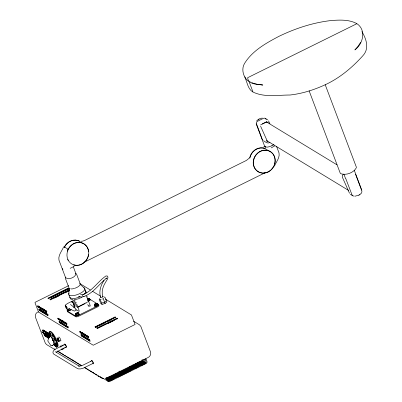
<?xml version="1.0" encoding="UTF-8"?>
<svg xmlns="http://www.w3.org/2000/svg" width="402" height="402" viewBox="0 0 402 402"><rect width="100%" height="100%" fill="white"/><g stroke="black" fill="none" stroke-linecap="round" stroke-linejoin="round"><path stroke-width="0.6" d="M41.818 331.68L43.054 332.504M49.059 333.032L49.557 333.72L49.099 333.012M56.898 345.102L57.396 345.851M362.006 191.483L361.488 193.101L359.654 194.734M63.606 246.934C61.933 251.064 57.958 255.345 58.973 260.169L65.606 277.712C68.536 280.083 75.44 277.526 75.953 273.767L73.33 266.822M274.395 166.182C276.068 162.051 280.048 157.77 279.028 152.946L276.516 146.298M53.561 335.68L53.546 336.203L53.627 335.781M42.572 330.69L43.954 331.529M44.542 331.886L45.928 332.73M46.516 333.087L47.898 333.931M68.702 294.169L69.425 288.475M49.541 333.439L49.134 332.625L49.546 333.389M56.868 345.449L57.36 346.172L56.908 345.429M95.711 327.117L95.048 326.871L95.631 327.469L95.711 327.117L95.048 326.871L115.078 316.962L115.59 317.278L115.193 317.791L115.078 316.962L115.273 317.439M97.656 328.298L96.993 328.052L97.656 328.298L97.575 328.655L96.993 328.052L117.017 318.148L117.535 318.459L117.138 318.977L117.017 318.148L117.218 318.62M53.994 336.389L53.818 336.997L53.933 336.283M53.371 344.7L53.808 344.846C54.948 342.233 52.401 338.941 50.984 336.67M54.164 344.439C53.974 341.157 52.315 337.348 49.516 335.514L49.134 336.047L49.26 337.399M65.762 306.058C65.491 305.344 67.521 308.148 67.028 307.661M67.214 308.47L67.139 307.982M70.636 309.741L68.973 310.565L67.526 310.6L67.742 309.816M75.254 314.449L75.47 313.661L77.134 312.836L78.586 312.801L79.003 313.912L78.787 314.696L77.124 315.52L75.671 315.56L75.254 314.449L76.702 314.409L78.37 313.585L78.586 312.801M89.299 299.45A1.844 0.653 -20.7 0 1 89.872 300.078A1.844 0.653 -20.7 0 1 88.043 301.103L89.701 300.309L89.284 299.199L89.5 298.41L88.048 298.45M89.701 300.309L89.917 299.52L89.5 298.41M94.314 305.017L94.53 304.229L96.199 303.404L97.646 303.369L98.068 304.48L97.852 305.264L96.184 306.088L94.736 306.128L94.314 305.017L95.766 304.977L97.43 304.153L97.646 303.369M46.858 311.138L46.667 312.339L38.11 307.133L37.647 305.922L46.531 311.133L38.074 305.987M48.089 314.394L47.898 315.595L39.336 310.389L38.878 309.178L47.763 314.389L39.306 309.244M59.928 321.595L59.536 322.675L68.094 327.881L67.636 326.67L59.079 321.464L59.536 322.675M87.5 302.033L77.636 307.068M49.2 332.353L49.592 333.193L49.16 332.374M57.255 346.464L56.823 345.645L57.31 346.403M264.953 146.157L265.33 148.026M54.24 337.288L54.355 337.022M43.3 330.328L42.843 330.801M65.732 277.104L65.38 278.375L69.119 288.259M99.716 298.55L99.55 299.138M104.565 297.751L104.726 297.163M68.084 288.38L48.059 298.289L68.084 288.38L68.601 288.691L48.577 298.601L48.059 298.289M49.24 332.193L49.717 332.972L49.28 332.173M57.159 346.68L56.737 345.846L57.215 346.624M104.063 280.36C100.817 285.199 98.746 291.314 100.525 297.093M43.562 332.846L43.853 333.107L42.733 332.298M43.617 332.896L44.009 333.323L43.009 332.424M44.954 333.61L45.481 334.062L45.165 333.74M45.195 333.851L44.803 333.554M46.813 334.781L47.918 335.595M360.579 42.416L358.197 46.089L354.886 49.923C363.096 43.788 366.513 30.14 356.926 23.673L247.602 77.737C248.31 84.983 257.657 83.998 262.838 85.033L257.717 84.415L253.928 83.44M38.11 307.133L38.497 306.053L39.542 306.691M39.336 310.389L39.728 309.309L40.773 309.942M58.305 319.419L57.848 318.213L66.41 323.419L66.868 324.63L58.305 319.419L57.848 318.213L58.697 318.339M80.219 332.75L80.606 331.67L79.762 331.539L80.219 332.75L88.777 337.956L88.319 336.745L79.762 331.539L80.34 332.575L88.701 337.66M81.445 336.007L81.837 334.921L80.988 334.796L81.445 336.007L90.008 341.213L89.551 340.002L80.988 334.796L81.566 335.831L89.927 340.916M250.079 81.696L249.446 82.596L253.009 92.043C264.426 97.616 277.752 94.983 289.968 95.023C303.033 93.555 315.681 89.38 327.479 83.666C340.981 76.993 352.69 66.988 362.735 55.878C369.634 48.627 366.408 39.125 361.88 31.552M256.541 121.052L258.375 119.424M54.451 337.775L54.712 337.67M249.305 158.107L246.401 160.438L84.621 240.481L82.656 241.155L80.631 241.29M85.933 303.646L86.008 303.379M42.743 332.303C43.471 332.7 44.491 334.162 44.803 333.926M47.893 335.615L47.562 335.409M48.748 336.328C49.536 336.971 46.939 334.946 47.552 335.695M50.144 333.434L49.386 332.002L50.17 333.414M56.285 345.403L57.064 346.815L56.35 345.363M46.933 335.308L45.562 334.474M106.213 300.817L104.535 302.254L101.756 303.018M100.485 302.621L100.867 303.631L102.063 304.359L105.093 303.52L106.922 301.957L106.54 300.947M83.837 294.576L85.581 292.716L85.882 291.787L85.636 291.033L84.586 288.264L80.259 284.445M65.26 305.746C65.049 304.892 65.491 306.59 65.28 305.726M56.114 352.187L65.737 347.212M65.184 305.218L67.521 303.5L71.35 301.601M272.968 145.122L273.933 144.424M274.687 145.946L271.244 147.876M102.751 296.505C101.284 291.711 102.837 286.581 105.465 282.49C106.299 280.561 108.761 278.415 107.666 276.154L106.027 275.898C97.696 281.516 92.319 291.395 82.44 294.716L82.204 295.264L82.571 296.405L83.078 296.696L84.093 296.344M65.647 306.816L65.546 306.535L65.737 307.118M44.521 334.022L45.145 335.424L44.547 334.007M46.557 335.469L46.401 335.132L46.672 335.544M46.491 335.223L46.999 336.323M37.743 312.012C35.713 313.012 34.818 315.59 35.607 317.67L45.391 343.298L46.587 344.569L55.094 349.745M343.534 174.121L342.363 175.398L342.343 177.131L349.519 193.307M89.963 306.143L90.209 305.545L87.636 298.731M54.757 338.368L54.994 338.223L54.818 338.479M74.229 305.786L74.39 306.424L73.134 303.023M74.099 305.47L74.209 305.796M143.695 361.303L107.269 379.337M259.049 119.047L262.21 118.007M256.159 123.756L264.622 146.152C266.41 148.258 269.848 146.454 271.898 145.725M354.881 196.241L358.976 195.111M65.853 307.409L66.27 308.274M258.124 119.565L259.179 118.972M271.868 145.74L273.018 145.092M38.793 311.791L38.567 312.093L93.239 345.223L135.087 324.479L131.439 314.962L105.264 299.038M73.857 304.796L73.747 304.435M103.751 298.45L102.51 299.063M358.845 195.186L359.906 194.588M65.978 307.696L66.109 307.992M51.943 345.594L52.511 345.303L51.3 345.8L50.878 345.609L47.773 340.946L49.109 336.916A5.166 1.291 63.7 0 1 49.225 335.685L49.848 335.63L50.667 336.303M66.888 307.314L66.526 306.651M262.23 123.886L266.154 121.992M261.049 124.72L266.506 122.022M269.993 142.263C267.772 144.177 265.395 141.866 263.506 140.695M265.119 146.127L263.948 146.715L263.782 147.253M70.144 268.345L74.053 266.4L74.219 265.863M83.968 262.36L265.114 172.734M68.712 285.651L35.145 302.279L35.024 302.781L38.532 312.063M50.913 297.721L68.506 289.013L68.415 289.334L67.943 288.646L68.601 288.691M50.657 299.992L50.004 299.47L69.476 289.837M50.004 299.47L69.325 290.108M69.43 290.425L50.521 299.781L50.325 299.51M54.506 298.088L58.903 295.912M64.953 292.917L68.802 291.013M67.526 310.6L67.104 309.495L68.556 309.455L69.667 308.907M88.174 299.746L89.284 299.199M73.34 307.274L74.43 306.731M77.566 307.379L84.716 303.842M42.657 330.655L42.562 330.158L43.089 329.921L44.366 330.705L44.868 331.484M42.687 330.122L43.924 330.871L44.326 330.675M42.848 330.509L44.702 331.409M43.994 331.193L44.451 331.042M44.049 331.238L44.516 331.112M44.114 331.308L44.582 331.198M44.18 331.399L45.064 331.122L46.341 331.906L46.838 332.685M44.903 331.58L44.501 331.781L43.924 330.871M44.813 332.002L45.27 331.529L46.436 332.278M44.627 331.856L44.592 331.298L45.898 332.072L46.3 331.871M44.868 331.725L45.964 332.394C47.657 332.087 49.139 334.876 49.285 336.394M45.964 332.394L46.421 332.238M46.024 332.439L46.486 332.308M46.089 332.509L46.687 332.65M46.155 332.595L47.034 332.323L48.361 333.147L49.476 335.64M46.878 332.781L46.476 332.977L45.939 332.102M46.788 333.198L47.255 332.766M47.868 333.273L48.27 333.072M44.964 333.343L46.019 336.343L44.717 335.554L44.532 335.253L44.934 335.057M46.793 332.906L47.994 333.635L48.476 333.549M44.587 335.363L44.989 335.162M47.994 333.635L48.541 333.64M48.059 333.705L48.526 333.6L48.707 333.956M48.124 333.796L48.592 333.7M49.064 333.419L49.903 334.564L49.104 333.399M44.783 335.625L45.185 335.424M44.843 335.67L45.24 335.474L46.436 336.107L45.984 336.353M49.32 336.831C48.325 335.871 48.039 332.067 49.109 335.022M48.29 334.117L48.692 333.916M49.094 333.776L49.597 334.449L49.144 333.831M43.491 332.871C44.18 333.168 44.009 336.373 45.31 335.791L46.582 336.564L46.657 336.273M48.446 334.178L48.848 333.982M49.16 334.248L49.662 334.876L49.215 334.313M45.989 336.062L46.436 336.047M46.024 336.162L46.421 335.961M45.934 336.338L46.577 336.007M52.265 334.74L52.089 333.61L52.401 335.439L52.024 334.494L52.325 334.816M46.933 334.544L47.989 337.544L46.501 336.454L46.903 336.258L47.089 336.64L47.029 336.308M44.908 335.992L46.145 336.74L46.959 336.363M46.622 336.665L47.024 336.469M49.853 335.74L49.391 335.313L49.838 335.856M46.753 336.826L47.155 336.625M49.717 335.358L49.26 334.76L49.758 335.343M46.813 336.871L47.215 336.67M52.451 334.067L52.556 334.75L52.511 334.147M45.265 333.881L45.486 334.077C46.18 334.464 45.949 337.494 47.28 336.992L48.552 337.76L48.632 337.469M52.843 334.675L52.883 335.203L52.878 334.655M46.878 337.193C49.144 338.876 47.587 337.77 48.552 337.208M53.149 335.127L53.215 335.69L53.19 335.107M48.783 338.067L48.476 337.655L48.878 337.454L48.732 337.037M48.114 337.941L48.933 337.564M48.597 337.866L48.999 337.665M55.054 338.966L55.381 339.012L55.109 339.077M54.888 339.303L54.602 338.841L55.225 339.64L54.682 338.871L54.958 339.388M55.642 339.574L55.084 339.489M55.923 340.856L56.25 341.027M57.878 339.685L58.928 340.328L57.687 339.193L57.878 339.685L58.37 339.444L58.179 338.946M56.099 341.328L56.456 341.574M56.295 342.022L56.712 342.318M56.129 342.172L56.863 342.951M56.702 343.484L57.159 344.082M57.004 343.439L56.622 342.966L57.044 343.419M54.506 344.876L54.727 345.625L54.561 344.941M56.798 343.946L57.295 344.574L56.838 343.926M54.416 345.192L54.195 344.082M56.556 344.323L55.984 343.539L57.355 345.494M54.868 345.263L55.109 345.961L54.908 345.243M56.858 344.368L57.36 345.047L56.868 344.449M55.411 345.298L55.989 346.735L55.456 345.323M55.154 345.534L55.391 346.288L55.195 345.514M55.426 345.755L55.692 346.484M55.878 346.032L56.295 346.851L55.958 346.032M95.339 327.173L115.133 317.379M95.565 327.183L115.59 317.278M95.631 327.469L97.867 326.364M98.982 325.811L105.133 322.771M107.927 321.389L110.721 320.002M56.536 346.926L56.094 346.107L56.496 346.946M56.747 346.941L56.29 346.132L56.707 346.961M56.863 346.931L56.501 346.082L56.933 346.896M97.284 328.354L117.077 318.56M64.37 344.705L56.2 348.75C54.2 349.449 51.471 352.252 53.783 354.127L77.365 368.473L78.641 368.93L80.701 368.875L83.254 368.172L92.656 363.594M97.51 328.369L117.535 318.459M108.193 323.399L114.344 320.359M91.299 361.081L82.239 365.513L79.958 366.081L78.621 365.991L79.224 366.212L55.355 351.695M105.987 378.322L148.042 357.519C150.207 356.564 151.278 353.901 150.433 351.705L140.806 326.339L139.454 324.806L133.605 321.248M107.761 377.578L109.434 376.749M135.655 363.78L138.449 362.398M106.801 378.438L142.524 360.76M106.957 378.729L143.207 360.795M107.113 379.031L109.902 377.654M114.369 375.443L123.293 371.026M124.409 370.473L128.871 368.267M138.916 363.297L140.032 362.745M107.429 379.629L108.545 379.076M109.661 378.523L131.409 367.765M132.524 367.212L144.233 361.418M110.932 378.277L113.163 377.171M115.952 375.795L118.183 374.689M119.299 374.136L120.414 373.584M123.203 372.202L125.997 370.825M128.786 369.443L131.575 368.061M133.806 366.961L137.71 365.026M142.172 362.82L143.288 362.267M107.736 380.237L109.414 379.408M110.53 378.86L118.902 374.714M120.017 374.161L132.298 368.086M133.414 367.534L141.785 363.393M142.901 362.84L144.579 362.011M107.897 380.528L110.128 379.423M119.052 375.011L111.243 378.875L110.203 376.156M120.168 374.458L132.992 368.111M134.107 367.559L141.916 363.699M143.032 363.147L145.263 362.041M108.61 380.558L110.284 379.729M111.399 379.176L114.746 377.523M120.886 374.483L122.002 373.935M124.791 372.553L129.253 370.342M132.042 368.966L133.157 368.413M134.273 367.86L136.504 366.755M139.298 365.378L142.087 363.996M143.202 363.443L145.434 362.338A1.065 0.96 -58.7 0 0 145.851 361.986M108.208 381.141L145.604 362.634M108.927 381.151L146.288 362.669M110.751 380.629L113.545 379.252M118.007 377.041L126.931 372.624M128.047 372.071L130.841 370.694M135.303 368.483L138.092 367.106M140.881 365.725L145.343 363.519M109.233 381.764L146.635 363.262M82.204 297.178L78.214 298.882L74.249 299.721M268.109 122.585L267.732 122.278L268.109 122.58M53.883 344.805L53.481 344.73M52.426 345.348L53.099 345.067M48.878 337.434L48.969 337.75M79.817 296.902C76.827 297.877 72.933 299.661 69.998 297.691L68.953 294.922M72.757 302.485L71.667 301.656L71.943 301.791M72.586 302.309L72.119 301.882M79.244 311.444L75.852 309.61M83.611 296.631C93.123 293.415 98.781 284.365 106.349 278.315L105.927 278.596L107.032 278.099L106.44 278.109M88.802 306.168L88.902 306.033M46.562 332.494L46.602 333.057L47.24 332.725L48.411 333.479M66.556 308.726L67.717 309.455M68.652 308.49L74.385 311.073L76.119 310.259L75.682 308.58L70.476 304.49M67.204 309.304L67.461 309.414M88.611 306.113L88.852 306.128M63.727 354.383L63.159 354.388M72.973 360.006L72.405 360.011M75.028 361.252L74.3 361.212M91.46 371.252L90.892 371.257M93.515 372.498L92.787 372.458M100.706 376.875L100.133 376.88M102.756 378.121L102.028 378.081M101.168 299.435L100.083 299.465M44.954 331.65L46.496 332.69M46.928 332.846L48.536 333.977M71.32 301.611L71.697 301.646M82.897 294.385L83.455 294.364M82.053 296.983L78.415 296.701M67.059 323.424L66.41 323.419L66.868 324.63M68.29 326.68L67.636 326.67L68.094 327.881M88.646 336.75L88.319 336.745L88.777 337.956M89.872 340.007L89.551 340.002L90.008 341.213M103.706 296.812L104.193 296.842M55.185 339.66L55.692 339.685M80.5 294.304L81.933 294.47M59.501 321.53L59.079 321.464L59.657 322.499L68.018 327.585M46.18 336.76L45.341 333.992M72.616 299.736L70.456 298.902L69.827 297.143M103.726 378.754L101.364 377.89L84.345 367.539M54.943 349.388L54.164 348.8M58.024 351.263L57.712 351.147M60.079 352.514L59.3 351.926M62.134 353.76L61.355 353.177M67.27 356.886L66.581 356.443M69.325 358.137L68.546 357.549M71.375 359.383L70.596 358.8M73.43 360.634L72.651 360.046M76.511 362.509L75.827 362.066M78.566 363.76L77.787 363.172M80.621 365.006L79.842 364.423M85.757 368.131L85.068 367.689M87.812 369.383L87.033 368.795M89.862 370.629L89.088 370.046M91.917 371.88L91.138 371.292M94.998 373.754L94.314 373.312M97.053 375.006L96.274 374.418M101.163 377.503L100.384 376.915M45.014 334.032L43.481 333.122M46.989 335.228L45.436 334.303M48.984 336.439L47.406 335.504M252.808 91.922C247.833 89.038 247.381 82.701 245.135 77.958L244.893 76.797M248.848 81.521C243.416 77.817 240.934 69.355 244.547 63.436C252.371 50.763 265.958 43.185 278.777 36.416C295.294 28.421 313.002 22.572 331.288 20.522C339.775 19.909 348.951 19.417 356.69 23.547M78.998 296.42L79.923 296.731M75.285 273.365L76.556 274.114L80.294 283.998M58.893 351.84L58.476 351.569M60.943 353.092L60.421 352.695M68.134 357.463L67.717 357.192M70.189 358.715L69.772 358.443M75.325 361.835L74.641 361.152M77.38 363.086L76.963 362.815M79.435 364.338L79.018 364.066M86.621 368.709L86.204 368.438M88.676 369.961L88.259 369.689M93.812 373.081L93.128 372.398M95.867 374.332L95.45 374.061M103.058 378.704L102.369 378.021M251.732 82.536L253.386 83.299M43.089 329.921L42.999 330.278M45.064 331.122L44.969 331.474M47.034 332.323L46.939 332.675M55.838 340.76L56.205 340.916M62.918 269.667L62.31 268.496M45.029 333.695L44.722 333.469L45.104 333.705M265.491 118.525L267.672 119.856M266.787 122.128L336.987 164.825M266.581 140.534L348.569 190.402M266.486 140.961L267.496 141.574L260.617 126.253M350.358 194.302L352.539 195.628M265.159 148.68L268.003 150.403M64.003 246.717L67.767 249.009M79.651 283.455L90.324 289.948M92.455 291.244L100.465 296.113M87.51 304.751L89.093 305.711M139.866 361.534L142.534 363.157M138.801 361.961L142.539 364.232M43.2 308.912L44.245 309.55M61.833 320.248L63.4 321.203M64.968 322.153L66.013 322.791M82.174 332.62L83.219 333.258M84.264 333.891L85.832 334.846M87.4 335.801L88.445 336.434M58.803 318.595L66.732 323.419M80.184 331.605L87.586 336.107M58.426 319.248L66.787 324.334M42.341 310.897L43.386 311.535M44.431 312.168L45.999 313.123M60.973 322.228L62.541 323.183M83.405 335.876L84.45 336.514M88.631 339.057L89.676 339.69M60.034 321.851L64.26 324.424M65.32 325.067L67.963 326.675M81.415 334.856L89.344 339.685M130.63 366.101L133.303 367.724M129.565 366.529L133.308 368.805M115.972 373.252L119.711 375.528M43.662 330.55L44.391 330.997M43.416 330.69L44.521 331.494M43.567 333.052L44.441 333.585M47.119 336.625L46.582 335.454M48.938 337.765L48.853 337.107M107.801 377.393L110.475 379.021M106.736 377.825L110.48 380.096M57.225 351.036L81.686 365.921M46.853 334.76L47.451 335.258M43.069 332.464L43.22 332.655M46.999 334.896L47.707 335.464M45.175 333.786L46.014 334.484M42.034 331.866L42.376 332.082M101.877 378.011L101.5 377.684M92.631 372.388L92.259 372.061M90.581 371.141L90.204 370.81M81.335 365.518L80.963 365.187M74.144 361.142L73.772 360.815M72.094 359.896L71.717 359.564M62.848 354.273L62.471 353.941M84.928 290.711L85.711 291.234L86.34 292.998M56.059 341.348L56.496 341.68M48.853 338.389L47.436 335.268M43.19 332.585L43.627 332.977M89.621 306.033L89.892 306.324M47.406 335.147L47.572 335.379M45.828 334.429L45.682 334.298M63.737 354.805L63.41 354.423M45.431 333.946L45.652 334.142M79.189 310.64L76.722 304.133M65.24 347.444L64.988 347.157M52.335 334.956C51.938 334.223 52.411 335.75 52.25 334.987M48.381 298.324L48.712 298.807M74.516 300.058L75.119 300.927M66.415 308.017L66.606 308.289M56.551 344.258L57.396 345.474M48.647 336.745L48.346 336.348L48.702 337.052M37.647 305.922L38.225 306.957L46.587 312.047L46.21 311.128L46.667 312.339M38.878 309.178L39.456 310.213L47.818 315.299L47.441 314.384L47.898 315.595M267.139 122.102L266.988 121.826A0.98 0.884 -58.7 0 0 266.621 121.55M87.4 296.596L87.636 297.063M75.712 301.942L76.259 303.033M268.506 120.851L269.928 123.791M56.416 343.836L56.159 343.464M48.672 336.725L48.823 337.122M44.612 334.253L44.878 334.725M48.476 337.655L47.401 334.831M46.501 336.454L45.431 333.63M44.532 335.253L43.461 332.429M325.213 84.721L356.288 166.951L356.313 167.79C353.544 172.85 346.202 175.573 340.775 173.714L340.208 173.086L309.133 90.857M354.273 170.302L361.87 190.402M361.498 189.995L355.705 174.664A2.306 2.08 -58.7 0 0 355.438 174.177M343.926 174.247L345.66 178.845M146.021 358.896L147.031 361.574M145.197 358.81L145.805 360.413M144.574 359.252L144.976 360.328A1.065 0.96 -58.7 0 1 144.524 361.649M142.052 359.72L143.288 363.001M141.599 361.061L142.414 363.217M133.032 364.86L134.057 367.569M132.152 365.061L133.183 367.785M105.244 297.515L106.384 300.545M103.414 299.083L104.555 302.108M104.711 302.515L105.093 303.52M100.384 299.922L101.53 302.947M101.681 303.349L102.063 304.359M99.188 299.188L100.334 302.219M97.43 304.153L97.852 305.264M95.766 304.977L96.184 306.088M119.218 371.016L120.615 374.85M118.57 371.815L119.585 374.508M109.324 376.357L110.354 379.076M106.912 377.679L108.123 380.885M106.992 378.84L107.6 380.448M106.269 377.865L107.485 381.081M106.168 378.754L106.776 380.362A1.065 0.96 -58.7 0 0 106.982 380.684M105.465 378.031L106.073 379.639M78.37 313.585L78.787 314.696M74.154 306.294L74.797 307.997M76.702 314.409L77.124 315.52M68.556 309.455L68.973 310.565M47.104 334.64L48.15 337.409M65.521 306.55L65.36 305.987M87.375 300.043L87.571 300.922M90.877 361.282L90.952 361.614M64.029 345.233L63.928 344.594M56.099 343.373C55.973 342.409 57.245 345.554 55.968 343.253M354.107 195.97A2.306 2.075 -58.7 0 1 352.152 195.241L346.092 179.418A2.306 2.08 -58.7 0 1 345.966 178.865M361.629 190.553A2.306 2.08 -58.7 0 1 361.614 191.141M266.38 121.977A0.935 0.839 -58.7 0 1 266.943 122.283M260.245 125.012A0.935 0.839 -58.7 0 1 260.411 124.836M266.139 119.404A2.306 2.08 -58.7 0 0 263.375 118.374L257.767 121.153A2.306 2.075 -58.7 0 0 256.396 123.605L262.32 139.494A2.306 2.08 -58.7 0 0 262.586 139.981M249.853 158.031A11.769 10.603 -58.7 0 1 265.008 148.544M249.682 157.926A11.769 10.603 -58.7 0 1 264.838 148.438M262.395 173.016A11.769 10.603 -58.7 0 1 254.833 156.494A11.769 10.603 -58.7 0 1 272.993 154.036M273.315 154.494A11.769 10.603 -58.7 0 1 274.516 164.132M273.857 165.84A11.769 10.603 -58.7 0 1 270.983 169.805M270.531 170.212A11.769 10.603 -58.7 0 1 268.546 171.594M268.023 171.87A11.769 10.603 -58.7 0 1 262.958 173.041M64.38 247.371A11.769 10.603 -58.7 0 1 79.591 241.23M64.209 247.265A11.769 10.603 -58.7 0 1 79.913 241.391M67.973 249.557A11.769 10.603 -58.7 0 1 79.717 242.406A11.769 10.603 -58.7 0 1 88.571 251.602M88.49 254.587A11.769 10.603 -58.7 0 1 87.887 256.953M87.671 257.521A11.769 10.603 -58.7 0 1 81.586 264.109M81.053 264.36A11.769 10.603 -58.7 0 1 78.812 265.069M78.244 265.169A11.769 10.603 -58.7 0 1 73.752 264.848M68.219 260.421A11.769 10.603 -58.7 0 1 67.702 259.401M67.315 251.27A11.769 10.603 -58.7 0 1 67.727 250.114M65.797 355.71A1.97 0.698 -20.7 0 1 64.295 355.182M49.823 331.67A8.537 2.131 63.7 0 1 55.697 338.022A8.537 2.131 63.7 0 1 57.396 346.81M49.461 335.605A8.537 2.131 63.7 0 1 51.682 333.042A8.537 2.131 63.7 0 1 57.31 344.298A8.537 2.131 63.7 0 1 54.109 344.901M91.39 360.875A1.94 0.482 63.7 0 1 92.053 360.75A1.94 0.482 63.7 0 1 93.224 363.091A1.94 0.482 63.7 0 1 92.761 363.629M64.446 344.218A1.94 0.482 63.7 0 1 65.933 345.71A1.94 0.482 63.7 0 1 65.838 347.248M73.089 299.937A3.925 0.98 63.7 0 1 75.837 304.254A3.925 0.98 63.7 0 1 75.682 306.796M72.435 300.314A3.925 0.98 63.7 0 1 72.531 299.952M72.586 301.791A2.412 0.603 63.7 0 1 74.305 303.359A2.412 0.603 63.7 0 1 74.581 305.771M71.787 302.183A2.412 0.603 63.7 0 1 72.893 302.721A2.412 0.603 63.7 0 1 74.154 305.585M79.988 284.556A5.558 1.975 -20.7 0 1 74.677 288.34M74.224 288.48A5.558 1.975 -20.7 0 1 70.988 288.907M70.169 288.736A5.558 1.975 -20.7 0 1 69.662 288.395M83.807 287.737A8.548 3.035 -20.7 0 1 77.722 294.475A8.548 3.035 -20.7 0 1 69.003 293.239M64.918 344.439A1.442 0.362 63.7 0 1 65.988 345.68A1.442 0.362 63.7 0 1 66.074 346.951M91.842 360.815A1.442 0.362 63.7 0 1 92.917 362.056A1.442 0.362 63.7 0 1 92.998 363.328M99.309 376.483A1.97 0.698 -20.7 0 1 98.51 375.609M63.797 348.011A2.166 0.543 63.7 0 1 63.32 348.755M61.762 345.368A2.166 0.543 63.7 0 1 62.898 346.057M62.154 348.825A2.166 0.543 63.7 0 1 61.411 349.258M60.235 346.901A2.166 0.543 63.7 0 1 61.255 346.871M61.973 348.881A1.603 0.402 63.7 0 1 61.551 349.127M60.481 347.152A1.603 0.402 63.7 0 1 60.838 346.604M58.732 337.61A2.166 0.543 63.7 0 1 59.476 337.474A2.166 0.543 63.7 0 1 60.787 340.087A2.166 0.543 63.7 0 1 60.27 340.685M59.019 340.424A1.603 0.402 63.7 0 1 58.33 340.554A1.603 0.402 63.7 0 1 57.576 338.288A1.603 0.402 63.7 0 1 58.903 340.072M142.901 363.89A1.156 0.286 63.7 0 1 142.805 363.855M142.851 363.106A1.156 0.286 63.7 0 1 142.936 363.363M133.735 368.423A1.156 0.286 63.7 0 1 133.57 368.428M133.62 367.679A1.156 0.286 63.7 0 1 133.75 368.147M110.907 379.714A1.156 0.286 63.7 0 1 110.741 379.719M106.269 380.262A1.065 0.96 -58.7 0 1 105.751 379.734M105.022 379.513A1.065 0.96 -58.7 0 1 104.721 379.111M143.951 359.7A1.065 0.96 -58.7 0 1 143.705 360.845M104.334 379.046A1.065 0.96 -58.7 0 1 103.696 378.488M142.976 359.604A1.065 0.96 -58.7 0 1 142.353 360.463M107.927 380.885A1.065 0.96 -58.7 0 1 107.294 380.885M146.006 360.951A1.065 0.96 -58.7 0 1 146.026 361.614M108.826 381.543A1.065 0.96 -58.7 0 1 107.801 380.985M147.097 361.966A1.065 0.96 -58.7 0 1 146.579 362.895M50.134 335.65A5.166 1.291 63.7 0 1 53.813 339.017A5.166 1.291 63.7 0 1 54.401 344.187M98.786 305.319A2.306 0.819 -20.7 0 1 97.641 306.832L78.576 316.263A2.306 0.819 -20.7 0 1 75.717 316.736L67.566 311.776A2.306 0.819 -20.7 0 1 67.41 311.384M89.636 299.43A2.306 0.819 -20.7 0 1 90.334 299.555L98.48 304.515A2.306 0.819 -20.7 0 1 97.334 306.022L78.269 315.454A2.306 0.819 -20.7 0 1 75.41 315.927L67.265 310.972A2.306 0.819 -20.7 0 1 67.923 309.731M102.163 296.304A1.372 0.487 -20.7 0 1 102.837 296.802A1.372 0.487 -20.7 0 1 100.997 297.601A1.372 0.487 -20.7 0 1 100.646 296.967M78.46 314.042A1.844 0.653 -20.7 0 1 78.892 314.821A1.844 0.653 -20.7 0 1 76.626 315.811A1.844 0.653 -20.7 0 1 75.797 315.203M78.707 313.861A1.844 0.653 -20.7 0 1 77.586 315.344A1.844 0.653 -20.7 0 1 75.722 315.002M96.083 305.721A0.899 0.322 -20.7 0 1 95.731 305.726M97.847 304.631A1.844 0.653 -20.7 0 1 96.726 306.113A1.844 0.653 -20.7 0 1 94.862 305.771M97.771 304.43A1.844 0.653 -20.7 0 1 96.872 305.816A1.844 0.653 -20.7 0 1 94.671 305.781M87.998 298.465A1.613 0.573 -20.7 0 1 89.309 298.565A1.613 0.573 -20.7 0 1 88.375 299.51M89.932 299.756A1.844 0.653 -20.7 0 1 88.123 301.304M89.375 299.651A1.844 0.653 -20.7 0 1 89.701 299.676M69.31 308.942A1.613 0.573 -20.7 0 1 67.521 309.329M67.32 309.254A1.613 0.573 -20.7 0 1 67.219 308.977M70.988 309.324A1.844 0.653 -20.7 0 1 69.059 310.736A1.844 0.653 -20.7 0 1 67.647 310.243M70.918 309.299A1.844 0.653 -20.7 0 1 68.541 310.63A1.844 0.653 -20.7 0 1 67.797 309.811M86.018 295.761A4.156 1.035 63.7 0 1 87.742 299.515M55.335 345.052L54.863 344.092L55.335 345.052M50.682 334.409L50.25 333.625L50.682 334.409M55.36 344.846C56.019 346.233 54.818 343.187 55.36 344.846M56.491 344.353L56.039 343.65L56.491 344.353M54.948 339.69L55.401 340.293L54.968 339.66M55.355 340.132L55.034 339.78L55.355 340.132M52.828 335.886L52.461 334.997L52.828 335.886M50.185 333.534L50.727 334.549L50.215 333.514M52.762 335.796L52.511 335.112L52.762 335.796M67.591 250.124L67.787 249.808L67.591 250.124M274.586 165.262L274.33 165.83L274.586 165.262M54.908 344.207L55.27 345.016L54.918 344.197M55.637 340.147L55.943 340.383L55.637 340.147M52.491 339.77L52.722 340.755L52.491 339.77M268.194 171.976A11.769 10.603 -58.7 0 0 271.204 152.162A11.769 10.603 -58.7 0 0 253.516 160.916A11.769 10.603 -58.7 0 0 268.194 171.976M81.757 264.214A11.769 10.603 -58.7 0 0 84.772 244.401A11.769 10.603 -58.7 0 0 67.084 253.154A11.769 10.603 -58.7 0 0 81.757 264.214M57.184 338.831A2.166 0.543 63.7 0 0 59.044 341.75A2.166 0.543 63.7 0 0 58.205 338.801A2.166 0.543 63.7 0 0 57.184 338.831M57.431 339.082A1.603 0.402 63.7 0 0 58.813 341.243A1.603 0.402 63.7 0 0 58.189 339.057A1.603 0.402 63.7 0 0 57.431 339.082M76.295 314.274A1.613 0.573 -20.7 0 0 78.39 312.957A1.613 0.573 -20.7 0 0 75.958 313.339A1.613 0.573 -20.7 0 0 76.295 314.274M95.354 304.842A1.613 0.573 -20.7 0 0 97.455 303.525A1.613 0.573 -20.7 0 0 95.018 303.907A1.613 0.573 -20.7 0 0 95.354 304.842"/></g></svg>
